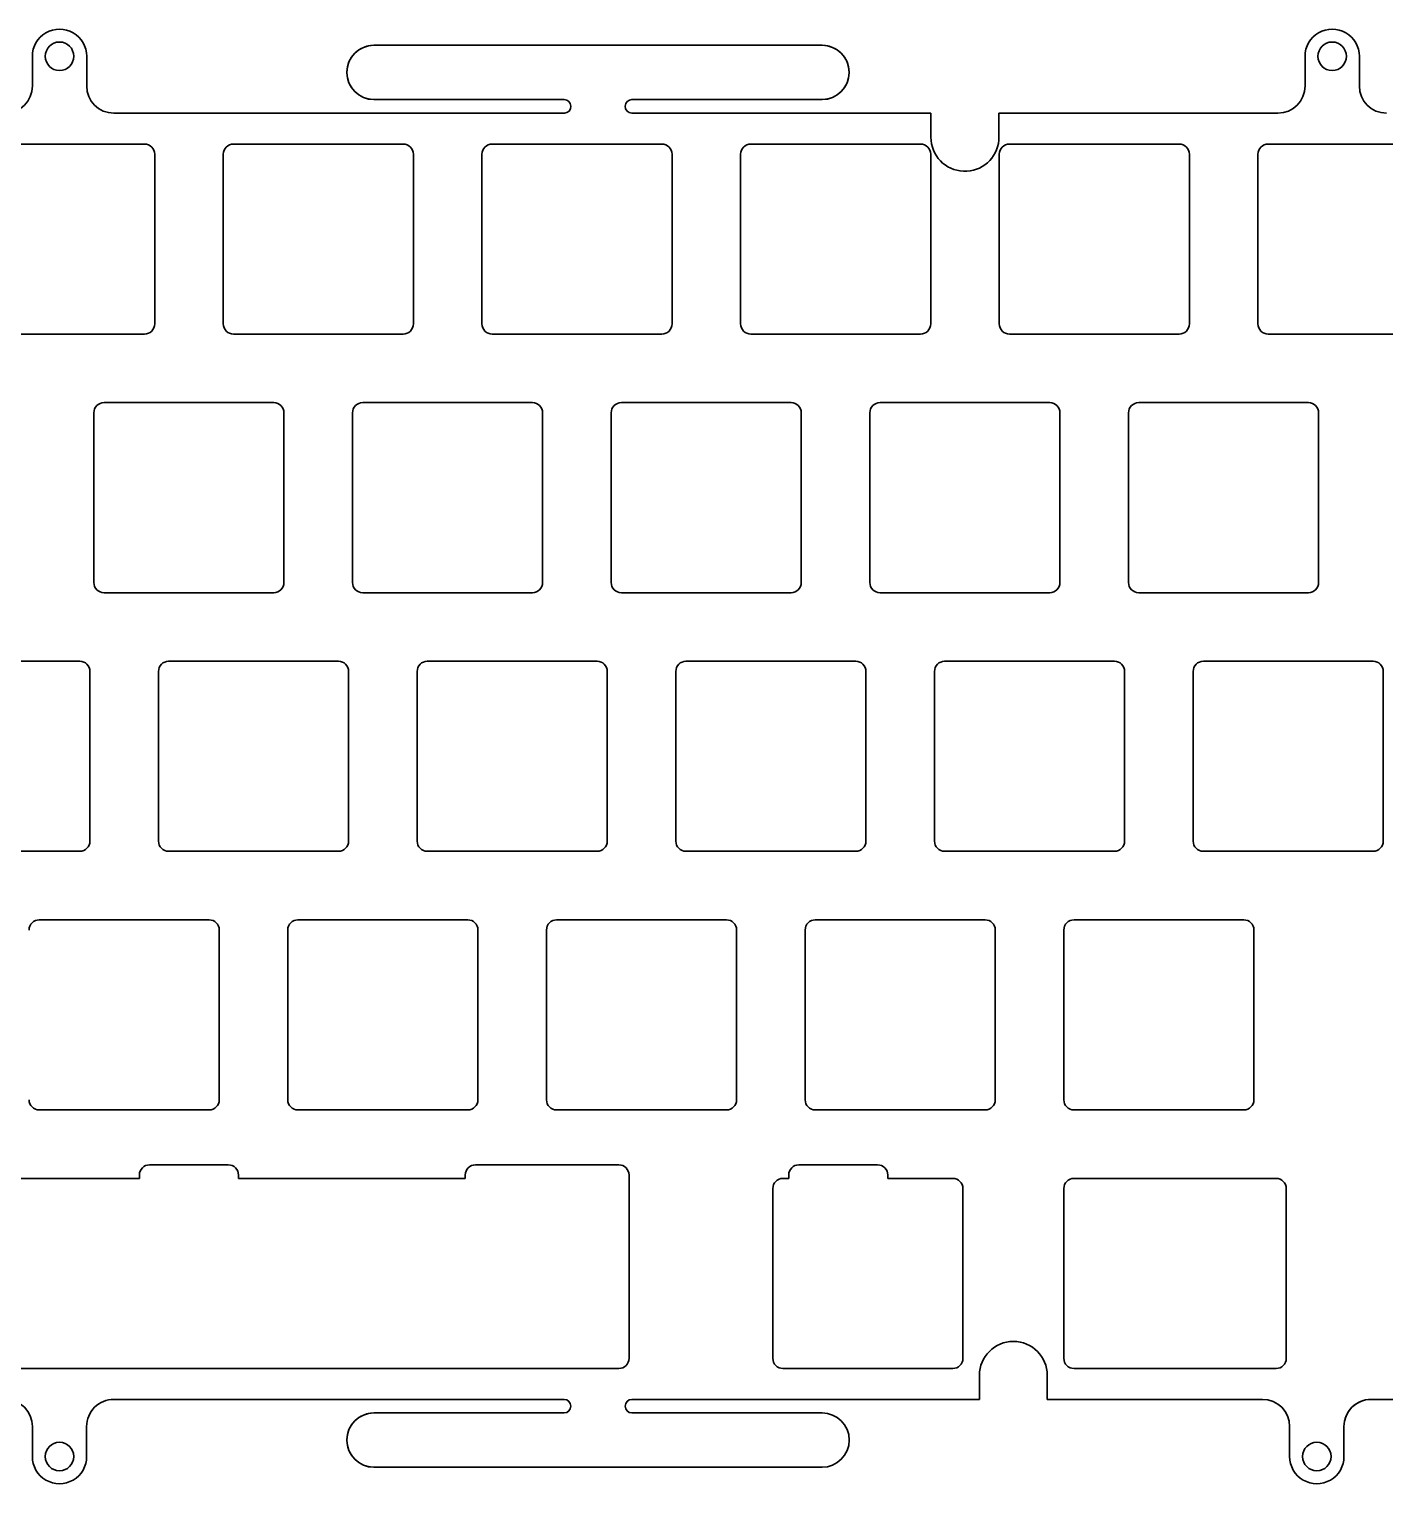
# Model space of a CAD drawing. Header units: millimetres. Extents: x -149 to 149, y -52 to 56.
# Drawn here: x -2.2 to 97.6, y -51.7 to 55.5 of the extents above; entities that cross this region are included whole.
import ezdxf

# ---------------------------------------------------------------- set-up
doc = ezdxf.new("R2010")
doc.units = ezdxf.units.MM
doc.layers.add('1', color=7, linetype='Continuous', true_color=0xffffff)

msp = doc.modelspace()

# ---------------------------------------------------------------- linework, layer by layer
at = {"layer": '1', "color": 124, "linetype": 'Continuous', "lineweight": 35}
for p, q in [((23.157682, 54.350222, 6.556103), (23.157683, 54.350222, 8.056467)), ((23.157682, 54.350222, 6.556103), (56.157682, 54.350222, 6.556103)), ((56.157682, 54.350222, 8.056467), (23.157683, 54.350222, 8.056467)), ((56.157682, 54.350222, 6.556103), (56.157682, 54.350222, 8.056467)), ((-1.999626, 53.540024, 6.556103), (-1.999626, 53.540024, 8.056467)), ((-1.999626, 53.540024, 8.056467), (-1.999626, 51.350222, 8.056467)), ((-1.999626, 51.350222, 6.556103), (-1.999626, 53.540024, 6.556103)), ((-1.049626, 53.540048, 8.056467), (-1.049626, 53.540048, 6.556103)), ((1.050374, 53.540048, 8.056467), (1.050374, 53.540048, 6.556103)), ((2.000374, 53.540024, 6.556103), (2.000374, 53.540024, 8.056467)), ((2.000374, 51.350222, 8.056467), (2.000374, 53.540024, 8.056467)), ((2.000374, 53.540024, 6.556103), (2.000374, 51.350222, 6.556103)), ((91.725374, 53.540047, 6.556103), (91.725374, 53.540047, 8.056467)), ((91.725374, 53.540047, 8.056467), (91.725374, 51.350222, 8.056467)), ((91.725374, 53.540047, 6.556103), (91.725374, 51.350222, 6.556103)), ((92.675374, 53.540048, 8.056467), (92.675374, 53.540048, 6.556103)), ((94.775374, 53.540048, 8.056467), (94.775374, 53.540048, 6.556103)), ((95.725374, 53.540047, 6.556103), (95.725374, 53.540047, 8.056467)), ((95.725374, 51.350222, 8.056467), (95.725374, 53.540047, 8.056467)), ((95.725374, 53.540047, 6.556103), (95.725374, 51.350222, 6.556103)), ((-1.999626, 51.350222, 6.556103), (-1.999626, 51.350222, 8.056467)), ((2.000374, 51.350222, 6.556103), (2.000374, 51.350222, 8.056467)), ((91.725374, 51.350222, 6.556103), (91.725374, 51.350222, 8.056467)), ((95.725374, 51.350222, 6.556103), (95.725374, 51.350222, 8.056467)), ((4.000374, 49.350222, 6.556103), (4.000374, 49.350222, 8.056467)), ((23.157682, 50.350222, 6.556103), (23.157683, 50.350222, 8.056467)), ((37.157682, 50.350222, 6.556103), (23.157682, 50.350222, 6.556103)), ((37.157682, 50.350222, 8.056467), (23.157683, 50.350222, 8.056467)), ((37.157682, 50.350222, 6.556103), (37.157682, 50.350222, 8.056467)), ((42.157682, 50.350222, 6.556103), (42.157682, 50.350222, 8.056467)), ((56.157682, 50.350222, 8.056467), (42.157682, 50.350222, 8.056467)), ((42.157682, 50.350222, 6.556103), (56.157682, 50.350222, 6.556103)), ((56.157682, 50.350222, 6.556103), (56.157682, 50.350222, 8.056467)), ((64.173415, 49.350222, 6.556103), (64.173415, 49.350222, 8.056467)), ((64.173415, 49.350222, 8.056467), (64.173415, 47.574613, 8.056467)), ((64.173415, 49.348064, 6.556103), (64.173415, 47.574613, 6.556103)), ((69.173414, 49.350222, 8.056467), (69.173414, 49.350222, 6.556103)), ((69.17343, 47.365945, 8.056467), (69.173414, 49.350222, 8.056467)), ((69.173414, 49.350222, 8.056467), (89.725374, 49.350222, 8.056467)), ((89.725374, 49.350222, 6.556103), (69.173414, 49.350222, 6.556103)), ((69.17343, 47.365945, 6.556103), (69.173414, 49.350222, 6.556103)), ((89.725374, 49.350222, 6.556103), (89.725374, 49.350222, 8.056467)), ((64.173415, 47.574613, 6.556103), (64.173415, 47.574613, 8.056467)), ((69.17343, 47.365945, 6.556103), (69.17343, 47.365945, 8.056467)), ((6.260766, 47.074995, 8.056467), (-6.239714, 47.074995, 8.056467)), ((6.260766, 47.074995, 6.556103), (-6.239714, 47.074995, 6.556103)), ((6.260766, 47.074995, 6.556103), (6.260766, 47.074995, 8.056467)), ((7.010766, 46.324995, 6.556103), (7.010766, 46.324995, 8.056467)), ((7.010766, 33.824461, 8.056467), (7.010766, 46.324995, 8.056467)), ((7.010766, 33.824461, 6.556103), (7.010766, 46.324995, 6.556103)), ((12.06007, 46.324995, 6.556103), (12.06007, 46.324995, 8.056467)), ((12.06007, 46.324995, 8.056467), (12.06007, 33.824461, 8.056467)), ((12.06007, 46.324995, 6.556103), (12.06007, 33.824461, 6.556103)), ((12.81007, 47.074995, 6.556103), (12.81007, 47.074995, 8.056467)), ((25.310083, 47.074995, 8.056467), (12.81007, 47.074995, 8.056467)), ((25.310083, 47.074995, 6.556103), (12.81007, 47.074995, 6.556103)), ((25.310083, 47.074995, 6.556103), (25.310083, 47.074995, 8.056467)), ((26.060083, 46.324995, 6.556103), (26.060083, 46.324995, 8.056467)), ((26.060083, 33.824461, 8.056467), (26.060083, 46.324995, 8.056467)), ((26.060083, 33.824461, 6.556103), (26.060083, 46.324995, 6.556103)), ((31.109392, 46.324995, 6.556103), (31.109392, 46.324995, 8.056467)), ((31.109392, 46.324995, 8.056467), (31.109392, 33.824614, 8.056467)), ((31.109392, 46.324995, 6.556103), (31.109392, 33.824614, 6.556103)), ((31.859392, 47.074995, 6.556103), (31.859392, 47.074995, 8.056467)), ((44.360342, 47.074995, 8.056467), (31.859392, 47.074995, 8.056467)), ((44.360342, 47.074995, 6.556103), (31.859392, 47.074995, 6.556103)), ((44.360342, 47.074995, 6.556103), (44.360342, 47.074995, 8.056467)), ((45.110342, 46.324995, 6.556103), (45.110342, 46.324995, 8.056467)), ((45.110342, 33.824614, 8.056467), (45.110342, 46.324995, 8.056467)), ((45.110342, 33.824614, 6.556103), (45.110342, 46.324995, 6.556103)), ((50.160177, 46.325147, 6.556103), (50.160177, 46.325147, 8.056467)), ((50.160177, 46.325147, 8.056467), (50.160177, 33.824461, 8.056467)), ((50.160177, 46.325147, 6.556103), (50.160177, 33.824461, 6.556103)), ((50.910177, 47.075147, 6.556103), (50.910177, 47.075147, 8.056467)), ((63.41066, 47.075147, 8.056467), (50.910177, 47.075147, 8.056467)), ((63.41066, 47.075147, 6.556103), (50.910177, 47.075147, 6.556103)), ((63.41066, 47.075147, 6.556103), (63.41066, 47.075147, 8.056467)), ((64.16066, 46.325147, 6.556103), (64.16066, 46.325147, 8.056467)), ((64.16066, 33.824461, 8.056467), (64.16066, 46.325147, 8.056467)), ((64.16066, 33.824461, 6.556103), (64.16066, 46.325147, 6.556103)), ((69.210439, 46.325147, 6.556103), (69.210439, 46.325147, 8.056467)), ((69.210439, 46.325147, 8.056467), (69.210439, 33.824614, 8.056467)), ((69.210439, 46.325147, 6.556103), (69.210439, 33.824614, 6.556103)), ((69.960439, 47.075147, 6.556103), (69.960439, 47.075147, 8.056467)), ((82.460451, 47.075147, 8.056467), (69.960439, 47.075147, 8.056467)), ((82.460451, 47.075147, 6.556103), (69.960439, 47.075147, 6.556103)), ((82.460451, 47.075147, 6.556103), (82.460451, 47.075147, 8.056467)), ((83.210451, 46.325147, 6.556103), (83.210451, 46.325147, 8.056467)), ((83.210451, 33.824614, 8.056467), (83.210451, 46.325147, 8.056467)), ((83.210451, 33.824614, 6.556103), (83.210451, 46.325147, 6.556103)), ((88.260225, 46.325147, 6.556103), (88.260225, 46.325147, 8.056467)), ((88.260225, 46.325147, 8.056467), (88.260225, 33.824461, 8.056467)), ((88.260225, 46.325147, 6.556103), (88.260225, 33.824461, 6.556103)), ((89.010225, 47.075147, 6.556103), (89.010225, 47.075147, 8.056467)), ((101.510705, 47.075147, 8.056467), (89.010225, 47.075147, 8.056467)), ((101.510705, 47.075147, 6.556103), (89.010225, 47.075147, 6.556103)), ((7.010766, 33.824461, 6.556103), (7.010766, 33.824461, 8.056467)), ((12.06007, 33.824461, 6.556103), (12.06007, 33.824461, 8.056467)), ((26.060083, 33.824461, 6.556103), (26.060083, 33.824461, 8.056467)), ((31.109392, 33.824614, 6.556103), (31.109392, 33.824614, 8.056467)), ((45.110342, 33.824614, 6.556103), (45.110342, 33.824614, 8.056467)), ((50.160177, 33.824461, 6.556103), (50.160177, 33.824461, 8.056467)), ((64.16066, 33.824461, 6.556103), (64.16066, 33.824461, 8.056467)), ((69.210439, 33.824614, 6.556103), (69.210439, 33.824614, 8.056467)), ((83.210451, 33.824614, 6.556103), (83.210451, 33.824614, 8.056467)), ((88.260225, 33.824461, 6.556103), (88.260225, 33.824461, 8.056467)), ((-6.239714, 33.074461, 8.056467), (6.260766, 33.074461, 8.056467)), ((-6.239714, 33.074461, 6.556103), (6.260766, 33.074461, 6.556103)), ((6.260766, 33.074461, 6.556103), (6.260766, 33.074461, 8.056467)), ((12.81007, 33.074461, 6.556103), (12.81007, 33.074461, 8.056467)), ((12.81007, 33.074461, 8.056467), (25.310083, 33.074461, 8.056467)), ((12.81007, 33.074461, 6.556103), (25.310083, 33.074461, 6.556103)), ((25.310083, 33.074461, 6.556103), (25.310083, 33.074461, 8.056467)), ((31.859392, 33.074614, 6.556103), (31.859392, 33.074614, 8.056467)), ((31.859392, 33.074614, 8.056467), (44.360342, 33.074614, 8.056467)), ((31.859392, 33.074614, 6.556103), (44.360342, 33.074614, 6.556103)), ((44.360342, 33.074614, 6.556103), (44.360342, 33.074614, 8.056467)), ((50.910177, 33.074461, 6.556103), (50.910177, 33.074461, 8.056467)), ((50.910177, 33.074461, 8.056467), (63.41066, 33.074461, 8.056467)), ((50.910177, 33.074461, 6.556103), (63.41066, 33.074461, 6.556103)), ((63.41066, 33.074461, 6.556103), (63.41066, 33.074461, 8.056467)), ((69.960439, 33.074614, 6.556103), (69.960439, 33.074614, 8.056467)), ((69.960439, 33.074614, 8.056467), (82.460451, 33.074614, 8.056467)), ((69.960439, 33.074614, 6.556103), (82.460451, 33.074614, 6.556103)), ((82.460451, 33.074614, 6.556103), (82.460451, 33.074614, 8.056467)), ((89.010225, 33.074461, 6.556103), (89.010225, 33.074461, 8.056467)), ((89.010225, 33.074461, 8.056467), (101.510705, 33.074461, 8.056467)), ((89.010225, 33.074461, 6.556103), (101.510705, 33.074461, 6.556103)), ((3.276565, 28.025299, 6.556103), (3.276565, 28.025299, 8.056467)), ((15.776578, 28.025299, 8.056467), (3.276565, 28.025299, 8.056467)), ((15.776578, 28.025299, 6.556103), (3.276565, 28.025299, 6.556103)), ((15.776578, 28.025299, 6.556103), (15.776578, 28.025299, 8.056467)), ((22.326603, 28.025147, 6.556103), (22.326603, 28.025147, 8.056467)), ((34.827083, 28.025147, 8.056467), (22.326603, 28.025147, 8.056467)), ((34.827083, 28.025147, 6.556103), (22.326603, 28.025147, 6.556103)), ((34.827083, 28.025147, 6.556103), (34.827083, 28.025147, 8.056467)), ((41.376171, 28.025147, 6.556103), (41.376171, 28.025147, 8.056467)), ((53.877121, 28.025147, 8.056467), (41.376171, 28.025147, 8.056467)), ((53.877121, 28.025147, 6.556103), (41.376171, 28.025147, 6.556103)), ((53.877121, 28.025147, 6.556103), (53.877121, 28.025147, 8.056467)), ((60.426679, 28.025299, 6.556103), (60.426679, 28.025299, 8.056467)), ((72.927159, 28.025299, 8.056467), (60.426679, 28.025299, 8.056467)), ((72.927159, 28.025299, 6.556103), (60.426679, 28.025299, 6.556103)), ((72.927159, 28.025299, 6.556103), (72.927159, 28.025299, 8.056467)), ((79.476718, 28.025299, 6.556103), (79.476718, 28.025299, 8.056467)), ((91.977198, 28.025299, 8.056467), (79.476718, 28.025299, 8.056467)), ((91.977198, 28.025299, 6.556103), (79.476718, 28.025299, 6.556103)), ((91.977198, 28.025299, 6.556103), (91.977198, 28.025299, 8.056467)), ((2.526565, 27.275299, 6.556103), (2.526565, 27.275299, 8.056467)), ((2.526565, 27.275299, 8.056467), (2.526565, 14.774766, 8.056467)), ((2.526565, 27.275299, 6.556103), (2.526565, 14.774766, 6.556103)), ((16.526578, 27.275299, 6.556103), (16.526578, 27.275299, 8.056467)), ((16.526578, 14.774766, 8.056467), (16.526578, 27.275299, 8.056467)), ((16.526578, 14.774766, 6.556103), (16.526578, 27.275299, 6.556103)), ((21.576603, 27.275147, 6.556103), (21.576603, 27.275147, 8.056467)), ((21.576603, 27.275147, 8.056467), (21.576603, 14.774614, 8.056467)), ((21.576603, 27.275147, 6.556103), (21.576603, 14.774614, 6.556103)), ((35.577083, 27.275147, 6.556103), (35.577083, 27.275147, 8.056467)), ((35.577083, 14.774614, 8.056467), (35.577083, 27.275147, 8.056467)), ((35.577083, 14.774614, 6.556103), (35.577083, 27.275147, 6.556103)), ((40.626171, 27.275147, 6.556103), (40.626171, 27.275147, 8.056467)), ((40.626171, 27.275147, 8.056467), (40.626171, 14.774614, 8.056467)), ((40.626171, 27.275147, 6.556103), (40.626171, 14.774614, 6.556103)), ((54.627121, 27.275147, 6.556103), (54.627121, 27.275147, 8.056467)), ((54.627121, 14.774614, 8.056467), (54.627121, 27.275147, 8.056467)), ((54.627121, 14.774614, 6.556103), (54.627121, 27.275147, 6.556103)), ((59.676679, 27.275299, 6.556103), (59.676679, 27.275299, 8.056467)), ((59.676679, 27.275299, 8.056467), (59.676679, 14.774766, 8.056467)), ((59.676679, 27.275299, 6.556103), (59.676679, 14.774766, 6.556103)), ((73.677159, 27.275299, 6.556103), (73.677159, 27.275299, 8.056467)), ((73.677159, 14.774766, 8.056467), (73.677159, 27.275299, 8.056467)), ((73.677159, 14.774766, 6.556103), (73.677159, 27.275299, 6.556103)), ((78.726718, 27.275299, 6.556103), (78.726718, 27.275299, 8.056467)), ((78.726718, 27.275299, 8.056467), (78.726718, 14.774614, 8.056467)), ((78.726718, 27.275299, 6.556103), (78.726718, 14.774614, 6.556103)), ((92.727198, 27.275299, 6.556103), (92.727198, 27.275299, 8.056467)), ((92.727198, 14.774614, 8.056467), (92.727198, 27.275299, 8.056467)), ((92.727198, 14.774614, 6.556103), (92.727198, 27.275299, 6.556103)), ((2.526565, 14.774766, 6.556103), (2.526565, 14.774766, 8.056467)), ((3.276565, 14.024766, 6.556103), (3.276565, 14.024766, 8.056467)), ((3.276565, 14.024766, 8.056467), (15.776578, 14.024766, 8.056467)), ((3.276565, 14.024766, 6.556103), (15.776578, 14.024766, 6.556103)), ((15.776578, 14.024766, 6.556103), (15.776578, 14.024766, 8.056467)), ((16.526578, 14.774766, 6.556103), (16.526578, 14.774766, 8.056467)), ((21.576603, 14.774614, 6.556103), (21.576603, 14.774614, 8.056467)), ((22.326603, 14.024614, 6.556103), (22.326603, 14.024614, 8.056467)), ((22.326603, 14.024614, 8.056467), (34.827083, 14.024614, 8.056467)), ((22.326603, 14.024614, 6.556103), (34.827083, 14.024614, 6.556103)), ((34.827083, 14.024614, 6.556103), (34.827083, 14.024614, 8.056467)), ((35.577083, 14.774614, 6.556103), (35.577083, 14.774614, 8.056467)), ((40.626171, 14.774614, 6.556103), (40.626171, 14.774614, 8.056467)), ((41.376171, 14.024614, 6.556103), (41.376171, 14.024614, 8.056467)), ((41.376171, 14.024614, 8.056467), (53.877121, 14.024614, 8.056467)), ((41.376171, 14.024614, 6.556103), (53.877121, 14.024614, 6.556103)), ((53.877121, 14.024614, 6.556103), (53.877121, 14.024614, 8.056467)), ((54.627121, 14.774614, 6.556103), (54.627121, 14.774614, 8.056467)), ((59.676679, 14.774766, 6.556103), (59.676679, 14.774766, 8.056467)), ((60.426679, 14.024766, 6.556103), (60.426679, 14.024766, 8.056467)), ((60.426679, 14.024766, 8.056467), (72.927159, 14.024766, 8.056467)), ((60.426679, 14.024766, 6.556103), (72.927159, 14.024766, 6.556103)), ((72.927159, 14.024766, 6.556103), (72.927159, 14.024766, 8.056467)), ((73.677159, 14.774766, 6.556103), (73.677159, 14.774766, 8.056467)), ((78.726718, 14.774614, 6.556103), (78.726718, 14.774614, 8.056467)), ((79.476718, 14.024614, 6.556103), (79.476718, 14.024614, 8.056467)), ((79.476718, 14.024614, 8.056467), (91.977198, 14.024614, 8.056467)), ((79.476718, 14.024614, 6.556103), (91.977198, 14.024614, 6.556103)), ((91.977198, 14.024614, 6.556103), (91.977198, 14.024614, 8.056467)), ((92.727198, 14.774614, 6.556103), (92.727198, 14.774614, 8.056467)), ((1.488275, 8.975147, 8.056467), (-11.012675, 8.975147, 8.056467)), ((1.488275, 8.975147, 6.556103), (-11.012675, 8.975147, 6.556103)), ((1.488275, 8.975147, 6.556103), (1.488275, 8.975147, 8.056467)), ((8.037734, 8.975299, 6.556103), (8.037734, 8.975299, 8.056467)), ((20.537746, 8.975299, 8.056467), (8.037734, 8.975299, 8.056467)), ((20.537746, 8.975299, 6.556103), (8.037734, 8.975299, 6.556103)), ((20.537746, 8.975299, 6.556103), (20.537746, 8.975299, 8.056467)), ((27.087198, 8.975299, 6.556103), (27.087198, 8.975299, 8.056467)), ((39.58768, 8.975299, 8.056467), (27.087198, 8.975299, 8.056467)), ((39.58768, 8.975299, 6.556103), (27.087198, 8.975299, 6.556103)), ((39.58768, 8.975299, 6.556103), (39.58768, 8.975299, 8.056467)), ((46.137609, 8.975299, 6.556103), (46.137609, 8.975299, 8.056467)), ((58.638089, 8.975299, 8.056467), (46.137609, 8.975299, 8.056467)), ((58.638089, 8.975299, 6.556103), (46.137609, 8.975299, 6.556103)), ((58.638089, 8.975299, 6.556103), (58.638089, 8.975299, 8.056467)), ((65.187076, 8.975299, 6.556103), (65.187076, 8.975299, 8.056467)), ((77.687558, 8.975299, 8.056467), (65.187076, 8.975299, 8.056467)), ((77.687558, 8.975299, 6.556103), (65.187076, 8.975299, 6.556103)), ((77.687558, 8.975299, 6.556103), (77.687558, 8.975299, 8.056467)), ((84.237485, 8.975299, 6.556103), (84.237485, 8.975299, 8.056467)), ((96.737497, 8.975299, 8.056467), (84.237485, 8.975299, 8.056467)), ((96.737497, 8.975299, 6.556103), (84.237485, 8.975299, 6.556103)), ((96.737497, 8.975299, 6.556103), (96.737497, 8.975299, 8.056467)), ((2.238275, 8.225147, 6.556103), (2.238275, 8.225147, 8.056467)), ((2.238275, -4.275386, 8.056467), (2.238275, 8.225147, 8.056467)), ((2.238275, -4.275386, 6.556103), (2.238275, 8.225147, 6.556103)), ((7.287734, 8.225299, 6.556103), (7.287734, 8.225299, 8.056467)), ((7.287734, 8.225299, 8.056467), (7.287734, -4.275386, 8.056467)), ((7.287734, 8.225299, 6.556103), (7.287734, -4.275386, 6.556103)), ((21.287746, 8.225299, 6.556103), (21.287746, 8.225299, 8.056467)), ((21.287746, -4.275386, 8.056467), (21.287746, 8.225299, 8.056467)), ((21.287746, -4.275386, 6.556103), (21.287746, 8.225299, 6.556103)), ((26.337198, 8.225299, 6.556103), (26.337198, 8.225299, 8.056467)), ((26.337198, 8.225299, 8.056467), (26.337198, -4.275386, 8.056467)), ((26.337198, 8.225299, 6.556103), (26.337198, -4.275386, 6.556103)), ((40.33768, 8.225299, 6.556103), (40.33768, 8.225299, 8.056467)), ((40.33768, -4.275386, 8.056467), (40.33768, 8.225299, 8.056467)), ((40.33768, -4.275386, 6.556103), (40.33768, 8.225299, 6.556103)), ((45.387609, 8.225299, 6.556103), (45.387609, 8.225299, 8.056467)), ((45.387609, 8.225299, 8.056467), (45.387609, -4.275386, 8.056467)), ((45.387609, 8.225299, 6.556103), (45.387609, -4.275386, 6.556103)), ((59.388089, 8.225299, 6.556103), (59.388089, 8.225299, 8.056467)), ((59.388089, -4.275386, 8.056467), (59.388089, 8.225299, 8.056467)), ((59.388089, -4.275386, 6.556103), (59.388089, 8.225299, 6.556103)), ((64.437076, 8.225299, 6.556103), (64.437076, 8.225299, 8.056467)), ((64.437076, 8.225299, 8.056467), (64.437076, -4.275234, 8.056467)), ((64.437076, 8.225299, 6.556103), (64.437076, -4.275234, 6.556103)), ((78.437558, 8.225299, 6.556103), (78.437558, 8.225299, 8.056467)), ((78.437558, -4.275234, 8.056467), (78.437558, 8.225299, 8.056467)), ((78.437558, -4.275234, 6.556103), (78.437558, 8.225299, 6.556103)), ((83.487485, 8.225299, 6.556103), (83.487485, 8.225299, 8.056467)), ((83.487485, 8.225299, 8.056467), (83.487485, -4.275234, 8.056467)), ((83.487485, 8.225299, 6.556103), (83.487485, -4.275234, 6.556103)), ((97.487497, 8.225299, 6.556103), (97.487497, 8.225299, 8.056467)), ((97.487497, -4.275234, 8.056467), (97.487497, 8.225299, 8.056467)), ((97.487497, -4.275234, 6.556103), (97.487497, 8.225299, 6.556103)), ((2.238275, -4.275386, 6.556103), (2.238275, -4.275386, 8.056467)), ((7.287734, -4.275386, 6.556103), (7.287734, -4.275386, 8.056467)), ((21.287746, -4.275386, 6.556103), (21.287746, -4.275386, 8.056467)), ((26.337198, -4.275386, 6.556103), (26.337198, -4.275386, 8.056467)), ((40.33768, -4.275386, 6.556103), (40.33768, -4.275386, 8.056467)), ((45.387609, -4.275386, 6.556103), (45.387609, -4.275386, 8.056467)), ((59.388089, -4.275386, 6.556103), (59.388089, -4.275386, 8.056467)), ((64.437076, -4.275234, 6.556103), (64.437076, -4.275234, 8.056467)), ((78.437558, -4.275234, 6.556103), (78.437558, -4.275234, 8.056467)), ((83.487485, -4.275234, 6.556103), (83.487485, -4.275234, 8.056467)), ((97.487497, -4.275234, 6.556103), (97.487497, -4.275234, 8.056467)), ((-11.012675, -5.025386, 8.056467), (1.488275, -5.025386, 8.056467)), ((-11.012675, -5.025386, 6.556103), (1.488275, -5.025386, 6.556103)), ((1.488275, -5.025386, 6.556103), (1.488275, -5.025386, 8.056467)), ((8.037734, -5.025386, 6.556103), (8.037734, -5.025386, 8.056467)), ((8.037734, -5.025386, 8.056467), (20.537746, -5.025386, 8.056467)), ((8.037734, -5.025386, 6.556103), (20.537746, -5.025386, 6.556103)), ((20.537746, -5.025386, 6.556103), (20.537746, -5.025386, 8.056467)), ((27.087198, -5.025386, 6.556103), (27.087198, -5.025386, 8.056467)), ((27.087198, -5.025386, 8.056467), (39.58768, -5.025386, 8.056467)), ((27.087198, -5.025386, 6.556103), (39.58768, -5.025386, 6.556103)), ((39.58768, -5.025386, 6.556103), (39.58768, -5.025386, 8.056467)), ((46.137609, -5.025386, 6.556103), (46.137609, -5.025386, 8.056467)), ((46.137609, -5.025386, 8.056467), (58.638089, -5.025386, 8.056467)), ((46.137609, -5.025386, 6.556103), (58.638089, -5.025386, 6.556103)), ((58.638089, -5.025386, 6.556103), (58.638089, -5.025386, 8.056467)), ((65.187076, -5.025234, 6.556103), (65.187076, -5.025234, 8.056467)), ((65.187076, -5.025234, 8.056467), (77.687558, -5.025234, 8.056467)), ((65.187076, -5.025234, 6.556103), (77.687558, -5.025234, 6.556103)), ((77.687558, -5.025234, 6.556103), (77.687558, -5.025234, 8.056467)), ((84.237485, -5.025234, 6.556103), (84.237485, -5.025234, 8.056467)), ((84.237485, -5.025234, 8.056467), (96.737497, -5.025234, 8.056467)), ((84.237485, -5.025234, 6.556103), (96.737497, -5.025234, 6.556103)), ((96.737497, -5.025234, 6.556103), (96.737497, -5.025234, 8.056467)), ((-1.487804, -10.075054, 6.556103), (-1.487804, -10.075054, 8.056467)), ((11.012209, -10.075054, 8.056467), (-1.487804, -10.075054, 8.056467)), ((11.012209, -10.075054, 6.556103), (-1.487804, -10.075054, 6.556103)), ((11.012209, -10.075054, 6.556103), (11.012209, -10.075054, 8.056467)), ((17.561653, -10.075206, 6.556103), (17.561653, -10.075206, 8.056467)), ((30.062603, -10.075206, 8.056467), (17.561653, -10.075206, 8.056467)), ((30.062603, -10.075206, 6.556103), (17.561653, -10.075206, 6.556103)), ((30.062603, -10.075206, 6.556103), (30.062603, -10.075206, 8.056467)), ((36.612049, -10.075206, 6.556103), (36.612049, -10.075206, 8.056467)), ((49.112062, -10.075206, 8.056467), (36.612049, -10.075206, 8.056467)), ((49.112062, -10.075206, 6.556103), (36.612049, -10.075206, 6.556103)), ((49.112062, -10.075206, 6.556103), (49.112062, -10.075206, 8.056467)), ((55.661975, -10.075206, 6.556103), (55.661975, -10.075206, 8.056467)), ((68.162455, -10.075206, 8.056467), (55.661975, -10.075206, 8.056467)), ((68.162455, -10.075206, 6.556103), (55.661975, -10.075206, 6.556103)), ((68.162455, -10.075206, 6.556103), (68.162455, -10.075206, 8.056467)), ((74.712664, -10.075206, 6.556103), (74.712664, -10.075206, 8.056467)), ((87.213614, -10.075206, 8.056467), (74.712664, -10.075206, 8.056467)), ((87.213614, -10.075206, 6.556103), (74.712664, -10.075206, 6.556103)), ((87.213614, -10.075206, 6.556103), (87.213614, -10.075206, 8.056467)), ((11.762209, -10.825054, 6.556103), (11.762209, -10.825054, 8.056467)), ((11.762209, -23.325739, 8.056467), (11.762209, -10.825054, 8.056467)), ((11.762209, -23.325739, 6.556103), (11.762209, -10.825054, 6.556103)), ((16.811653, -10.825206, 6.556103), (16.811653, -10.825206, 8.056467)), ((16.811653, -10.825206, 8.056467), (16.811653, -23.325739, 8.056467)), ((16.811653, -10.825206, 6.556103), (16.811653, -23.325739, 6.556103)), ((30.812603, -10.825206, 6.556103), (30.812603, -10.825206, 8.056467)), ((30.812603, -23.325739, 8.056467), (30.812603, -10.825206, 8.056467)), ((30.812603, -23.325739, 6.556103), (30.812603, -10.825206, 6.556103)), ((35.862049, -10.825206, 6.556103), (35.862049, -10.825206, 8.056467)), ((35.862049, -10.825206, 8.056467), (35.862049, -23.325587, 8.056467)), ((35.862049, -10.825206, 6.556103), (35.862049, -23.325587, 6.556103)), ((49.862062, -10.825206, 6.556103), (49.862062, -10.825206, 8.056467)), ((49.862062, -23.325587, 8.056467), (49.862062, -10.825206, 8.056467)), ((49.862062, -23.325587, 6.556103), (49.862062, -10.825206, 6.556103)), ((54.911975, -10.825206, 6.556103), (54.911975, -10.825206, 8.056467)), ((54.911975, -10.825206, 8.056467), (54.911975, -23.325739, 8.056467)), ((54.911975, -10.825206, 6.556103), (54.911975, -23.325739, 6.556103)), ((68.912455, -10.825206, 6.556103), (68.912455, -10.825206, 8.056467)), ((68.912455, -23.325739, 8.056467), (68.912455, -10.825206, 8.056467)), ((68.912455, -23.325739, 6.556103), (68.912455, -10.825206, 6.556103)), ((73.962664, -10.825206, 6.556103), (73.962664, -10.825206, 8.056467)), ((73.962664, -10.825206, 8.056467), (73.962664, -23.325739, 8.056467)), ((73.962664, -10.825206, 6.556103), (73.962664, -23.325739, 6.556103)), ((87.963614, -10.825206, 6.556103), (87.963614, -10.825206, 8.056467)), ((87.963614, -23.325739, 8.056467), (87.963614, -10.825206, 8.056467)), ((87.963614, -23.325739, 6.556103), (87.963614, -10.825206, 6.556103)), ((11.762209, -23.325739, 6.556103), (11.762209, -23.325739, 8.056467)), ((16.811653, -23.325739, 6.556103), (16.811653, -23.325739, 8.056467)), ((30.812603, -23.325739, 6.556103), (30.812603, -23.325739, 8.056467)), ((35.862049, -23.325587, 6.556103), (35.862049, -23.325587, 8.056467)), ((49.862062, -23.325587, 6.556103), (49.862062, -23.325587, 8.056467)), ((54.911975, -23.325739, 6.556103), (54.911975, -23.325739, 8.056467)), ((68.912455, -23.325739, 6.556103), (68.912455, -23.325739, 8.056467)), ((73.962664, -23.325739, 6.556103), (73.962664, -23.325739, 8.056467)), ((87.963614, -23.325739, 6.556103), (87.963614, -23.325739, 8.056467)), ((-1.487804, -24.075739, 6.556103), (-1.487804, -24.075739, 8.056467)), ((-1.487804, -24.075739, 8.056467), (11.012209, -24.075739, 8.056467)), ((-1.487804, -24.075739, 6.556103), (11.012209, -24.075739, 6.556103)), ((11.012209, -24.075739, 6.556103), (11.012209, -24.075739, 8.056467)), ((17.561653, -24.075739, 6.556103), (17.561653, -24.075739, 8.056467)), ((17.561653, -24.075739, 8.056467), (30.062603, -24.075739, 8.056467)), ((17.561653, -24.075739, 6.556103), (30.062603, -24.075739, 6.556103)), ((30.062603, -24.075739, 6.556103), (30.062603, -24.075739, 8.056467)), ((36.612049, -24.075587, 6.556103), (36.612049, -24.075587, 8.056467)), ((36.612049, -24.075587, 8.056467), (49.112062, -24.075587, 8.056467)), ((36.612049, -24.075587, 6.556103), (49.112062, -24.075587, 6.556103)), ((49.112062, -24.075587, 6.556103), (49.112062, -24.075587, 8.056467)), ((55.661975, -24.075739, 6.556103), (55.661975, -24.075739, 8.056467)), ((55.661975, -24.075739, 8.056467), (68.162455, -24.075739, 8.056467)), ((55.661975, -24.075739, 6.556103), (68.162455, -24.075739, 6.556103)), ((68.162455, -24.075739, 6.556103), (68.162455, -24.075739, 8.056467)), ((74.712664, -24.075739, 6.556103), (74.712664, -24.075739, 8.056467)), ((74.712664, -24.075739, 8.056467), (87.213614, -24.075739, 8.056467)), ((74.712664, -24.075739, 6.556103), (87.213614, -24.075739, 6.556103)), ((87.213614, -24.075739, 6.556103), (87.213614, -24.075739, 8.056467)), ((5.881372, -28.875013, 6.556103), (5.881372, -28.875013, 8.056467)), ((5.881372, -29.125115, 8.056467), (5.881372, -28.875013, 8.056467)), ((5.881372, -29.125115, 6.556103), (5.881372, -28.875013, 6.556103)), ((6.631372, -28.125013, 6.556103), (6.631372, -28.125013, 8.056467)), ((6.631372, -28.125013, 8.056467), (12.431372, -28.125013, 8.056467)), ((6.631372, -28.125013, 6.556103), (12.431372, -28.125013, 6.556103)), ((12.431372, -28.125013, 6.556103), (12.431372, -28.125013, 8.056467)), ((13.181372, -28.875013, 6.556103), (13.181372, -28.875013, 8.056467)), ((13.181372, -28.875013, 8.056467), (13.181372, -29.125013, 8.056467)), ((13.181372, -28.875013, 6.556103), (13.181372, -29.125013, 6.556103)), ((29.881372, -28.875013, 6.556103), (29.881372, -28.875013, 8.056467)), ((29.881372, -29.125013, 8.056467), (29.881372, -28.875013, 8.056467)), ((29.881372, -29.125013, 6.556103), (29.881372, -28.875013, 6.556103)), ((30.631372, -28.125013, 6.556103), (30.631372, -28.125013, 8.056467)), ((30.631372, -28.125013, 8.056467), (41.193849, -28.125013, 8.056467)), ((30.631372, -28.125013, 6.556103), (41.193849, -28.125013, 6.556103)), ((41.193849, -28.125013, 6.556103), (41.193849, -28.125013, 8.056467)), ((41.943849, -28.875013, 6.556103), (41.943849, -28.875013, 8.056467)), ((41.943849, -28.875013, 8.056467), (41.943849, -42.375546, 8.056467)), ((41.943849, -28.875013, 6.556103), (41.943849, -42.375546, 6.556103)), ((53.699967, -28.875013, 6.556103), (53.699967, -28.875013, 8.056467)), ((53.699967, -29.125165, 8.056467), (53.699967, -28.875013, 8.056467)), ((53.699967, -29.125165, 6.556103), (53.699967, -28.875013, 6.556103)), ((54.449967, -28.125013, 6.556103), (54.449967, -28.125013, 8.056467)), ((54.449967, -28.125013, 8.056467), (60.249967, -28.125013, 8.056467)), ((54.449967, -28.125013, 6.556103), (60.249967, -28.125013, 6.556103)), ((60.249967, -28.125013, 6.556103), (60.249967, -28.125013, 8.056467)), ((60.999967, -28.875013, 6.556103), (60.999967, -28.875013, 8.056467)), ((60.999967, -28.875013, 8.056467), (60.999967, -29.125165, 8.056467)), ((60.999967, -28.875013, 6.556103), (60.999967, -29.125165, 6.556103)), ((5.881372, -29.125115, 8.056467), (-22.918396, -29.125115, 8.056467)), ((5.881372, -29.125115, 6.556103), (-22.918396, -29.125115, 6.556103)), ((5.881372, -29.125115, 6.556103), (5.881372, -29.125115, 8.056467)), ((13.181372, -29.125013, 6.556103), (13.181372, -29.125013, 8.056467)), ((29.881372, -29.125013, 8.056467), (13.181372, -29.125013, 8.056467)), ((29.881372, -29.125013, 6.556103), (13.181372, -29.125013, 6.556103)), ((29.881372, -29.125013, 6.556103), (29.881372, -29.125013, 8.056467)), ((52.530665, -29.875165, 6.556103), (52.530665, -29.875165, 8.056467)), ((52.530665, -29.875165, 8.056467), (52.530665, -42.375546, 8.056467)), ((52.530665, -29.875165, 6.556103), (52.530665, -42.375546, 6.556103)), ((53.280665, -29.125165, 6.556103), (53.280665, -29.125165, 8.056467)), ((53.699967, -29.125165, 8.056467), (53.280665, -29.125165, 8.056467)), ((53.699967, -29.125165, 6.556103), (53.280665, -29.125165, 6.556103)), ((53.699967, -29.125165, 6.556103), (53.699967, -29.125165, 8.056467)), ((60.999967, -29.125165, 6.556103), (60.999967, -29.125165, 8.056467)), ((65.781147, -29.125165, 8.056467), (60.999967, -29.125165, 8.056467)), ((65.781147, -29.125165, 6.556103), (60.999967, -29.125165, 6.556103)), ((65.781147, -29.125165, 6.556103), (65.781147, -29.125165, 8.056467)), ((66.531147, -29.875165, 6.556103), (66.531147, -29.875165, 8.056467)), ((66.531147, -42.375546, 8.056467), (66.531147, -29.875165, 8.056467)), ((66.531147, -42.375546, 6.556103), (66.531147, -29.875165, 6.556103)), ((73.963134, -29.874566, 6.556103), (73.963134, -29.874566, 8.056467)), ((73.963134, -29.874566, 8.056467), (73.963134, -42.375394, 8.056467)), ((73.963134, -29.874566, 6.556103), (73.963134, -42.375394, 6.556103)), ((74.713134, -29.124566, 6.556103), (74.713134, -29.124566, 8.056467)), ((89.593647, -29.124566, 8.056467), (74.713134, -29.124566, 8.056467)), ((89.593647, -29.124566, 6.556103), (74.713134, -29.124566, 6.556103)), ((89.593647, -29.124566, 6.556103), (89.593647, -29.124566, 8.056467)), ((90.343647, -29.874566, 6.556103), (90.343647, -29.874566, 8.056467)), ((90.343647, -42.375394, 8.056467), (90.343647, -29.874566, 8.056467)), ((90.343647, -42.375394, 6.556103), (90.343647, -29.874566, 6.556103)), ((41.943849, -42.375546, 6.556103), (41.943849, -42.375546, 8.056467)), ((52.530665, -42.375546, 6.556103), (52.530665, -42.375546, 8.056467)), ((66.531147, -42.375546, 6.556103), (66.531147, -42.375546, 8.056467)), ((73.963134, -42.375394, 6.556103), (73.963134, -42.375394, 8.056467)), ((90.343647, -42.375394, 6.556103), (90.343647, -42.375394, 8.056467)), ((-22.918396, -43.125546, 8.056467), (41.193849, -43.125546, 8.056467)), ((-22.918396, -43.125546, 6.556103), (41.193849, -43.125546, 6.556103)), ((41.193849, -43.125546, 6.556103), (41.193849, -43.125546, 8.056467)), ((53.280665, -43.125546, 6.556103), (53.280665, -43.125546, 8.056467)), ((53.280665, -43.125546, 8.056467), (65.781147, -43.125546, 8.056467)), ((53.280665, -43.125546, 6.556103), (65.781147, -43.125546, 6.556103)), ((65.781147, -43.125546, 6.556103), (65.781147, -43.125546, 8.056467)), ((67.747709, -43.625631, 6.556103), (67.747709, -43.625631, 8.056467)), ((67.747709, -43.625631, 8.056467), (67.747709, -45.399687, 8.056467)), ((67.747709, -43.625631, 6.556103), (67.74771, -45.399687, 6.556103)), ((72.747711, -43.628017, 6.556103), (72.747711, -43.628017, 8.056467)), ((72.747711, -45.399687, 8.056467), (72.747711, -43.628017, 8.056467)), ((72.747711, -45.399687, 6.556103), (72.747711, -43.628017, 6.556103)), ((74.713134, -43.125394, 6.556103), (74.713134, -43.125394, 8.056467)), ((74.713134, -43.125394, 8.056467), (89.593647, -43.125394, 8.056467)), ((74.713134, -43.125394, 6.556103), (89.593647, -43.125394, 6.556103)), ((89.593647, -43.125394, 6.556103), (89.593647, -43.125394, 8.056467)), ((3.999408, -45.399683, 6.556103), (37.158147, -45.399683, 6.556103)), ((3.999408, -45.399685, 6.556103), (3.999408, -45.399685, 8.056467)), ((37.158147, -45.399686, 8.056467), (3.999408, -45.399686, 8.056467)), ((37.158143, -45.399685, 6.556103), (37.158143, -45.399685, 8.056467)), ((42.158144, -45.399686, 8.056467), (42.158143, -45.399685, 6.556103)), ((67.747709, -45.399687, 8.056467), (42.158143, -45.399686, 8.056467)), ((42.158143, -45.399689, 6.556103), (67.74771, -45.39969, 6.556103)), ((67.74771, -45.399687, 6.556103), (67.747709, -45.399687, 8.056467)), ((72.747711, -45.399687, 8.056467), (72.747711, -45.399687, 6.556103)), ((88.594149, -45.399687, 8.056467), (72.747711, -45.399687, 8.056467)), ((88.594149, -45.399685, 6.556103), (88.594149, -45.399687, 8.056467)), ((96.594149, -45.399679, 6.556103), (117.097618, -45.399679, 6.556103)), ((96.594149, -45.399685, 6.556103), (96.594149, -45.399682, 8.056467)), ((23.158143, -46.399685, 6.556103), (23.158144, -46.399684, 8.056467)), ((37.158143, -46.399691, 8.056467), (23.158144, -46.399691, 8.056467)), ((37.158143, -46.399685, 6.556103), (37.158143, -46.399686, 8.056467)), ((42.158143, -46.399685, 6.556103), (42.158143, -46.399685, 8.056467)), ((42.158143, -46.399686, 6.556103), (56.158143, -46.399686, 6.556103)), ((56.158143, -46.399692, 8.056467), (42.158143, -46.399692, 8.056467)), ((56.158143, -46.399685, 6.556103), (56.158143, -46.399686, 8.056467)), ((-2.000592, -47.399685, 6.556103), (-2.000592, -47.399685, 8.056467)), ((-2.000592, -49.610291, 8.056467), (-2.000592, -47.399685, 8.056467)), ((-2.000592, -47.399685, 6.556103), (-2.000592, -49.610291, 6.556103)), ((1.999408, -47.399685, 6.556103), (1.999408, -47.399685, 8.056467)), ((1.999408, -47.399685, 8.056467), (1.999408, -49.610291, 8.056467)), ((1.999408, -47.399685, 6.556103), (1.999408, -49.610291, 6.556103)), ((90.594149, -47.399685, 6.556103), (90.594149, -47.399685, 8.056467)), ((90.594149, -47.399685, 8.056467), (90.594149, -49.610292, 8.056467)), ((90.594149, -49.610292, 6.556103), (90.594149, -47.399685, 6.556103)), ((94.594149, -47.399685, 6.556103), (94.594149, -47.399685, 8.056467)), ((94.594149, -49.610292, 8.056467), (94.594149, -47.399685, 8.056467)), ((94.594149, -47.399685, 6.556103), (94.594149, -49.610292, 6.556103)), ((-2.000592, -49.610291, 6.556103), (-2.000592, -49.610291, 8.056467)), ((-1.050592, -49.610292, 8.056467), (-1.050592, -49.610292, 6.556103)), ((1.049408, -49.610292, 8.056467), (1.049408, -49.610292, 6.556103)), ((1.999408, -49.610291, 6.556103), (1.999408, -49.610291, 8.056467)), ((23.158143, -50.399685, 6.556103), (23.158144, -50.399685, 8.056467)), ((56.158143, -50.399686, 6.556103), (23.158143, -50.399686, 6.556103)), ((56.158143, -50.399687, 8.056467), (23.158144, -50.399686, 8.056467)), ((56.158143, -50.399685, 6.556103), (56.158143, -50.399686, 8.056467)), ((90.594149, -49.610292, 6.556103), (90.594149, -49.610292, 8.056467)), ((91.544149, -49.610292, 8.056467), (91.544149, -49.610292, 6.556103)), ((93.644149, -49.610292, 8.056467), (93.644149, -49.610292, 6.556103)), ((94.594149, -49.610292, 6.556103), (94.594149, -49.610292, 8.056467))]:
    msp.add_line(p, q, dxfattribs=at)
for centre, radius, start, end in [((0.000374, 53.540048, 8.056467), 2, 359.999315, 180.000685), ((0.000374, 53.540048, 6.556103), 2, 359.999315, 180.000685), ((93.725374, 53.540048, 8.056467), 2, 359.99999, 180.000007), ((93.725374, 53.540048, 6.556103), 2, 359.99999, 180.000007), ((23.157682, 52.350222, 8.056467), 2, 89.999971, 270.00003), ((56.157682, 52.350222, 6.556103), 2, 270, 90), ((93.725374, 53.540048, 8.056467), 1.05, 0, 180), ((93.725374, 53.540048, 6.556103), 1.05, 0, 180), ((93.725374, 53.540048, 8.056467), 1.05, 180, 0), ((93.725374, 53.540048, 6.556103), 1.05, 180, 0), ((-3.999626, 51.350222, 8.056467), 2, 270, 0), ((-3.999626, 51.350222, 6.556103), 2, 270, 0), ((89.725374, 51.350222, 8.056467), 2, 270, 0), ((89.725374, 51.350222, 6.556103), 2, 270, 0), ((37.157682, 49.850222, 6.556103), 0.5, 272.350739, 90), ((42.157682, 49.850222, 8.056467), 0.5, 90, 267.653224), ((66.67761, 47.570622, 8.056467), 2.504198, 179.908693, 355.311793), ((66.67761, 47.570622, 6.556103), 2.504198, 179.908693, 355.311793), ((6.260766, 46.324995, 8.056467), 0.75, 0, 90), ((6.260766, 46.324995, 6.556103), 0.75, 0, 90), ((44.360342, 46.324995, 8.056467), 0.75, 0, 90), ((44.360342, 46.324995, 6.556103), 0.75, 0, 90), ((31.859392, 33.824614, 8.056467), 0.75, 180, 270), ((31.859392, 33.824614, 6.556103), 0.75, 180, 270), ((1.488275, 8.225147, 8.056467), 0.75, 0, 90), ((1.488275, 8.225147, 6.556103), 0.75, 0, 90), ((27.087198, 8.225299, 8.056467), 0.75, 90, 180), ((27.087198, 8.225299, 6.556103), 0.75, 90, 180), ((39.58768, 8.225299, 8.056467), 0.75, 0, 90), ((39.58768, 8.225299, 6.556103), 0.75, 0, 90), ((27.087198, -4.275386, 8.056467), 0.75, 180, 270), ((27.087198, -4.275386, 6.556103), 0.75, 180, 270), ((39.58768, -4.275386, 8.056467), 0.75, 270, 0), ((39.58768, -4.275386, 6.556103), 0.75, 270, 0), ((6.631372, -28.875013, 8.056467), 0.75, 90, 180), ((6.631372, -28.875013, 6.556103), 0.75, 90, 180), ((30.631372, -28.875013, 8.056467), 0.75, 90, 180), ((30.631372, -28.875013, 6.556103), 0.75, 90, 180), ((41.193849, -28.875013, 8.056467), 0.75, 0, 90), ((41.193849, -28.875013, 6.556103), 0.75, 0, 90), ((60.249967, -28.875013, 8.056467), 0.75, 0, 90), ((60.249967, -28.875013, 6.556103), 0.75, 0, 90), ((53.280665, -29.875165, 8.056467), 0.75, 90, 180), ((53.280665, -29.875165, 6.556103), 0.75, 90, 180), ((70.247707, -43.633226, 8.056467), 2.500009, 0.119381, 179.825924), ((70.247707, -43.633226, 6.556103), 2.500009, 0.119381, 179.825924), ((65.781147, -42.375546, 8.056467), 0.75, 270, 0), ((65.781147, -42.375546, 6.556103), 0.75, 270, 0), ((3.999408, -47.399685, 8.056467), 2, 89.999999, 180), ((3.999408, -47.399685, 6.556103), 2, 89.999999, 180), ((42.158143, -45.899685, 8.056467), 0.5, 89.999999, 269.999978), ((42.158143, -45.899685, 6.556103), 0.5, 90.000008, 270), ((96.594149, -47.399685, 8.056467), 2, 90, 180), ((96.594149, -47.399685, 6.556103), 2, 89.999999, 180), ((23.158143, -48.399685, 8.056467), 2, 89.999997, 270.000007), ((23.158143, -48.399685, 6.556103), 2, 90, 270), ((-0.000592, -49.610292, 8.056467), 1.05, 0, 180), ((-0.000592, -49.610292, 6.556103), 1.05, 0, 180), ((92.594149, -49.610292, 8.056467), 1.05, 0, 180), ((-0.000592, -49.610292, 8.056467), 2, 179.999964, 0.000036), ((-0.000592, -49.610292, 8.056467), 1.05, 180, 0), ((-0.000592, -49.610292, 6.556103), 1.05, 180, 0), ((92.594149, -49.610292, 8.056467), 1.05, 180, 0)]:
    msp.add_arc(centre, radius, start, end, dxfattribs=at)
at = {"layer": '1', "color": 124, "linetype": 'Continuous', "lineweight": 35, "extrusion": (0, 0, -1)}
for centre, radius, start, end in [((-0.000374, 53.540048, -8.056467), 1.05, 0, 180), ((-0.000374, 53.540048, -6.556103), 1.05, 0, 180), ((-23.157682, 52.350222, -6.556103), 2, 270, 90), ((-56.157682, 52.350222, -8.056467), 2, 89.999995, 270), ((-0.000374, 53.540048, -8.056467), 1.05, 180, 0), ((-0.000374, 53.540048, -6.556103), 1.05, 180, 0), ((-4.000374, 51.350222, -8.056467), 2, 270, 0), ((-4.000374, 51.350222, -6.556103), 2, 270, 0), ((-97.725374, 51.350222, -8.056467), 2, 270, 0), ((-97.725374, 51.350222, -6.556103), 2, 270.000002, 0), ((-37.157682, 49.850222, -8.056467), 0.5, 90, 267.653224), ((-42.157682, 49.850222, -6.556103), 0.5, 272.333023, 90), ((-12.81007, 46.324995, -8.056467), 0.75, 0, 90), ((-12.81007, 46.324995, -6.556103), 0.75, 0, 90), ((-25.310083, 46.324995, -8.056467), 0.75, 90, 180), ((-25.310083, 46.324995, -6.556103), 0.75, 90, 180), ((-31.859392, 46.324995, -8.056467), 0.75, 0, 90), ((-31.859392, 46.324995, -6.556103), 0.75, 0, 90), ((-50.910177, 46.325147, -8.056467), 0.75, 0, 90), ((-50.910177, 46.325147, -6.556103), 0.75, 0, 90), ((-63.41066, 46.325147, -8.056467), 0.75, 90, 180), ((-63.41066, 46.325147, -6.556103), 0.75, 90, 180), ((-69.960439, 46.325147, -8.056467), 0.75, 0, 90), ((-69.960439, 46.325147, -6.556103), 0.75, 0, 90), ((-82.460451, 46.325147, -8.056467), 0.75, 90, 180), ((-82.460451, 46.325147, -6.556103), 0.75, 90, 180), ((-89.010225, 46.325147, -8.056467), 0.75, 0, 90), ((-89.010225, 46.325147, -6.556103), 0.75, 0, 90), ((-6.260766, 33.824461, -8.056467), 0.75, 180, 270), ((-6.260766, 33.824461, -6.556103), 0.75, 180, 270), ((-12.81007, 33.824461, -8.056467), 0.75, 270, 0), ((-12.81007, 33.824461, -6.556103), 0.75, 270, 0), ((-25.310083, 33.824461, -8.056467), 0.75, 180, 270), ((-25.310083, 33.824461, -6.556103), 0.75, 180, 270), ((-44.360342, 33.824614, -8.056467), 0.75, 180, 270), ((-44.360342, 33.824614, -6.556103), 0.75, 180, 270), ((-50.910177, 33.824461, -8.056467), 0.75, 270, 0), ((-50.910177, 33.824461, -6.556103), 0.75, 270, 0), ((-63.41066, 33.824461, -8.056467), 0.75, 180, 270), ((-63.41066, 33.824461, -6.556103), 0.75, 180, 270), ((-69.960439, 33.824614, -8.056467), 0.75, 270, 0), ((-69.960439, 33.824614, -6.556103), 0.75, 270, 0), ((-82.460451, 33.824614, -8.056467), 0.75, 180, 270), ((-82.460451, 33.824614, -6.556103), 0.75, 180, 270), ((-89.010225, 33.824461, -8.056467), 0.75, 270, 0), ((-89.010225, 33.824461, -6.556103), 0.75, 270, 0), ((-3.276565, 27.275299, -8.056467), 0.75, 0, 90), ((-3.276565, 27.275299, -6.556103), 0.75, 0, 90), ((-15.776578, 27.275299, -8.056467), 0.75, 90, 180), ((-15.776578, 27.275299, -6.556103), 0.75, 90, 180), ((-22.326603, 27.275147, -8.056467), 0.75, 0, 90), ((-22.326603, 27.275147, -6.556103), 0.75, 0, 90), ((-34.827083, 27.275147, -8.056467), 0.75, 90, 180), ((-34.827083, 27.275147, -6.556103), 0.75, 90, 180), ((-41.376171, 27.275147, -8.056467), 0.75, 0, 90), ((-41.376171, 27.275147, -6.556103), 0.75, 0, 90), ((-53.877121, 27.275147, -8.056467), 0.75, 90, 180), ((-53.877121, 27.275147, -6.556103), 0.75, 90, 180), ((-60.426679, 27.275299, -8.056467), 0.75, 0, 90), ((-60.426679, 27.275299, -6.556103), 0.75, 0, 90), ((-72.927159, 27.275299, -8.056467), 0.75, 90, 180), ((-72.927159, 27.275299, -6.556103), 0.75, 90, 180), ((-79.476718, 27.275299, -8.056467), 0.75, 0, 90), ((-79.476718, 27.275299, -6.556103), 0.75, 0, 90), ((-91.977198, 27.275299, -8.056467), 0.75, 90, 180), ((-91.977198, 27.275299, -6.556103), 0.75, 90, 180), ((-3.276565, 14.774766, -8.056467), 0.75, 270, 0), ((-3.276565, 14.774766, -6.556103), 0.75, 270, 0), ((-15.776578, 14.774766, -8.056467), 0.75, 180, 270), ((-15.776578, 14.774766, -6.556103), 0.75, 180, 270), ((-22.326603, 14.774614, -8.056467), 0.75, 270, 0), ((-22.326603, 14.774614, -6.556103), 0.75, 270, 0), ((-34.827083, 14.774614, -8.056467), 0.75, 180, 270), ((-34.827083, 14.774614, -6.556103), 0.75, 180, 270), ((-41.376171, 14.774614, -8.056467), 0.75, 270, 0), ((-41.376171, 14.774614, -6.556103), 0.75, 270, 0), ((-53.877121, 14.774614, -8.056467), 0.75, 180, 270), ((-53.877121, 14.774614, -6.556103), 0.75, 180, 270), ((-60.426679, 14.774766, -8.056467), 0.75, 270, 0), ((-60.426679, 14.774766, -6.556103), 0.75, 270, 0), ((-72.927159, 14.774766, -8.056467), 0.75, 180, 270), ((-72.927159, 14.774766, -6.556103), 0.75, 180, 270), ((-79.476718, 14.774614, -8.056467), 0.75, 270, 0), ((-79.476718, 14.774614, -6.556103), 0.75, 270, 0), ((-91.977198, 14.774614, -8.056467), 0.75, 180, 270), ((-91.977198, 14.774614, -6.556103), 0.75, 180, 270), ((-8.037734, 8.225299, -8.056467), 0.75, 0, 90), ((-8.037734, 8.225299, -6.556103), 0.75, 0, 90), ((-20.537746, 8.225299, -8.056467), 0.75, 90, 180), ((-20.537746, 8.225299, -6.556103), 0.75, 90, 180), ((-46.137609, 8.225299, -8.056467), 0.75, 0, 90), ((-46.137609, 8.225299, -6.556103), 0.75, 0, 90), ((-58.638089, 8.225299, -8.056467), 0.75, 90, 180), ((-58.638089, 8.225299, -6.556103), 0.75, 90, 180), ((-65.187076, 8.225299, -8.056467), 0.75, 0, 90), ((-65.187076, 8.225299, -6.556103), 0.75, 0, 90), ((-77.687558, 8.225299, -8.056467), 0.75, 90, 180), ((-77.687558, 8.225299, -6.556103), 0.75, 90, 180), ((-84.237485, 8.225299, -8.056467), 0.75, 0, 90), ((-84.237485, 8.225299, -6.556103), 0.75, 0, 90), ((-96.737497, 8.225299, -8.056467), 0.75, 90, 180), ((-96.737497, 8.225299, -6.556103), 0.75, 90, 180), ((-1.488275, -4.275386, -8.056467), 0.75, 180, 270), ((-1.488275, -4.275386, -6.556103), 0.75, 180, 270), ((-8.037734, -4.275386, -8.056467), 0.75, 270, 0), ((-8.037734, -4.275386, -6.556103), 0.75, 270, 0), ((-20.537746, -4.275386, -8.056467), 0.75, 180, 270), ((-20.537746, -4.275386, -6.556103), 0.75, 180, 270), ((-46.137609, -4.275386, -8.056467), 0.75, 270, 0), ((-46.137609, -4.275386, -6.556103), 0.75, 270, 0), ((-58.638089, -4.275386, -8.056467), 0.75, 180, 270), ((-58.638089, -4.275386, -6.556103), 0.75, 180, 270), ((-65.187076, -4.275234, -8.056467), 0.75, 270, 0), ((-65.187076, -4.275234, -6.556103), 0.75, 270, 0), ((-77.687558, -4.275234, -8.056467), 0.75, 180, 270), ((-77.687558, -4.275234, -6.556103), 0.75, 180, 270), ((-84.237485, -4.275234, -8.056467), 0.75, 270, 0), ((-84.237485, -4.275234, -6.556103), 0.75, 270, 0), ((-96.737497, -4.275234, -8.056467), 0.75, 180, 270), ((-96.737497, -4.275234, -6.556103), 0.75, 180, 270), ((1.487804, -10.825054, -8.056467), 0.75, 0, 90), ((1.487804, -10.825054, -6.556103), 0.75, 0, 90), ((-11.012209, -10.825054, -8.056467), 0.75, 90, 180), ((-11.012209, -10.825054, -6.556103), 0.75, 90, 180), ((-17.561653, -10.825206, -8.056467), 0.75, 0, 90), ((-17.561653, -10.825206, -6.556103), 0.75, 0, 90), ((-30.062603, -10.825206, -8.056467), 0.75, 90, 180), ((-30.062603, -10.825206, -6.556103), 0.75, 90, 180), ((-36.612049, -10.825206, -8.056467), 0.75, 0, 90), ((-36.612049, -10.825206, -6.556103), 0.75, 0, 90), ((-49.112062, -10.825206, -8.056467), 0.75, 90, 180), ((-49.112062, -10.825206, -6.556103), 0.75, 90, 180), ((-55.661975, -10.825206, -8.056467), 0.75, 0, 90), ((-55.661975, -10.825206, -6.556103), 0.75, 0, 90), ((-68.162455, -10.825206, -8.056467), 0.75, 90, 180), ((-68.162455, -10.825206, -6.556103), 0.75, 90, 180), ((-74.712664, -10.825206, -8.056467), 0.75, 0, 90), ((-74.712664, -10.825206, -6.556103), 0.75, 0, 90), ((-87.213614, -10.825206, -8.056467), 0.75, 90, 180), ((-87.213614, -10.825206, -6.556103), 0.75, 90, 180), ((1.487804, -23.325739, -8.056467), 0.75, 270, 0), ((1.487804, -23.325739, -6.556103), 0.75, 270, 0), ((-11.012209, -23.325739, -8.056467), 0.75, 180, 270), ((-11.012209, -23.325739, -6.556103), 0.75, 180, 270), ((-17.561653, -23.325739, -8.056467), 0.75, 270, 0), ((-17.561653, -23.325739, -6.556103), 0.75, 270, 0), ((-30.062603, -23.325739, -8.056467), 0.75, 180, 270), ((-30.062603, -23.325739, -6.556103), 0.75, 180, 270), ((-36.612049, -23.325587, -8.056467), 0.75, 270, 0), ((-36.612049, -23.325587, -6.556103), 0.75, 270, 0), ((-49.112062, -23.325587, -8.056467), 0.75, 180, 270), ((-49.112062, -23.325587, -6.556103), 0.75, 180, 270), ((-55.661975, -23.325739, -8.056467), 0.75, 270, 0), ((-55.661975, -23.325739, -6.556103), 0.75, 270, 0), ((-68.162455, -23.325739, -8.056467), 0.75, 180, 270), ((-68.162455, -23.325739, -6.556103), 0.75, 180, 270), ((-74.712664, -23.325739, -8.056467), 0.75, 270, 0), ((-74.712664, -23.325739, -6.556103), 0.75, 270, 0), ((-87.213614, -23.325739, -8.056467), 0.75, 180, 270), ((-87.213614, -23.325739, -6.556103), 0.75, 180, 270), ((-12.431372, -28.875013, -8.056467), 0.75, 90, 180), ((-12.431372, -28.875013, -6.556103), 0.75, 90, 180), ((-54.449967, -28.875013, -8.056467), 0.75, 0, 90), ((-54.449967, -28.875013, -6.556103), 0.75, 0, 90), ((-65.781147, -29.875165, -8.056467), 0.75, 90, 180), ((-65.781147, -29.875165, -6.556103), 0.75, 90, 180), ((-74.713134, -29.874566, -8.056467), 0.75, 0, 90), ((-74.713134, -29.874566, -6.556103), 0.75, 0, 90), ((-89.593647, -29.874566, -8.056467), 0.75, 90, 180), ((-89.593647, -29.874566, -6.556103), 0.75, 90, 180), ((-41.193849, -42.375546, -8.056467), 0.75, 180, 270), ((-41.193849, -42.375546, -6.556103), 0.75, 180, 270), ((-53.280665, -42.375546, -8.056467), 0.75, 270, 0), ((-53.280665, -42.375546, -6.556103), 0.75, 270, 0), ((-74.713134, -42.375394, -8.056467), 0.75, 270, 0), ((-74.713134, -42.375394, -6.556103), 0.75, 270, 0), ((-89.593647, -42.375394, -8.056467), 0.75, 180, 270), ((-89.593647, -42.375394, -6.556103), 0.75, 180, 270), ((4.000592, -47.399685, -8.056467), 2, 90.000001, 180), ((4.000592, -47.399685, -6.556103), 2, 90.000001, 180), ((-37.158143, -45.899685, -8.056467), 0.5, 90.000427, 270), ((-37.158143, -45.899685, -6.556103), 0.5, 90.000427, 270), ((-88.594149, -47.399685, -8.056467), 2, 90.000001, 180), ((-88.594149, -47.399685, -6.556103), 2, 90, 180), ((-56.158143, -48.399685, -8.056467), 2, 90, 270), ((-56.158143, -48.399685, -6.556103), 2, 90, 270), ((-92.594149, -49.610292, -6.556103), 1.05, 0, 180), ((0.000592, -49.610292, -6.556103), 2, 179.999964, 0.000036), ((-92.594149, -49.610292, -8.056467), 2, 179.99999, 0), ((-92.594149, -49.610292, -6.556103), 2, 179.99999, 0), ((-92.594149, -49.610292, -6.556103), 1.05, 180, 0)]:
    msp.add_arc(centre, radius, start, end, dxfattribs=at)
at = {"layer": '1', "color": 124, "linetype": 'Continuous', "lineweight": 35}
for points in [[(4.000374, 49.350222, 8.056467), (37.178156, 49.350222, 8.056467)], [(37.178156, 49.350222, 6.556103), (4.000374, 49.350222, 6.556103)], [(37.178139, 49.35064, 6.556103), (37.178139, 49.35064, 8.056467)], [(42.137208, 49.350222, 6.556103), (42.137208, 49.350222, 8.056467)], [(42.137208, 49.350222, 8.056467), (64.173415, 49.350222, 8.056467)], [(64.173415, 49.350222, 6.556103), (42.13724, 49.350222, 6.556103)], [(72.747711, -45.399687, 6.556103), (88.594149, -45.399687, 6.556103)], [(117.097614, -45.399687, 8.056467), (96.594149, -45.399687, 8.056467)], [(37.158143, -46.399686, 6.556103), (23.158143, -46.399686, 6.556103)]]:
    msp.add_open_spline(points, degree=1, dxfattribs=at)

doc.saveas('drawing.dxf')
